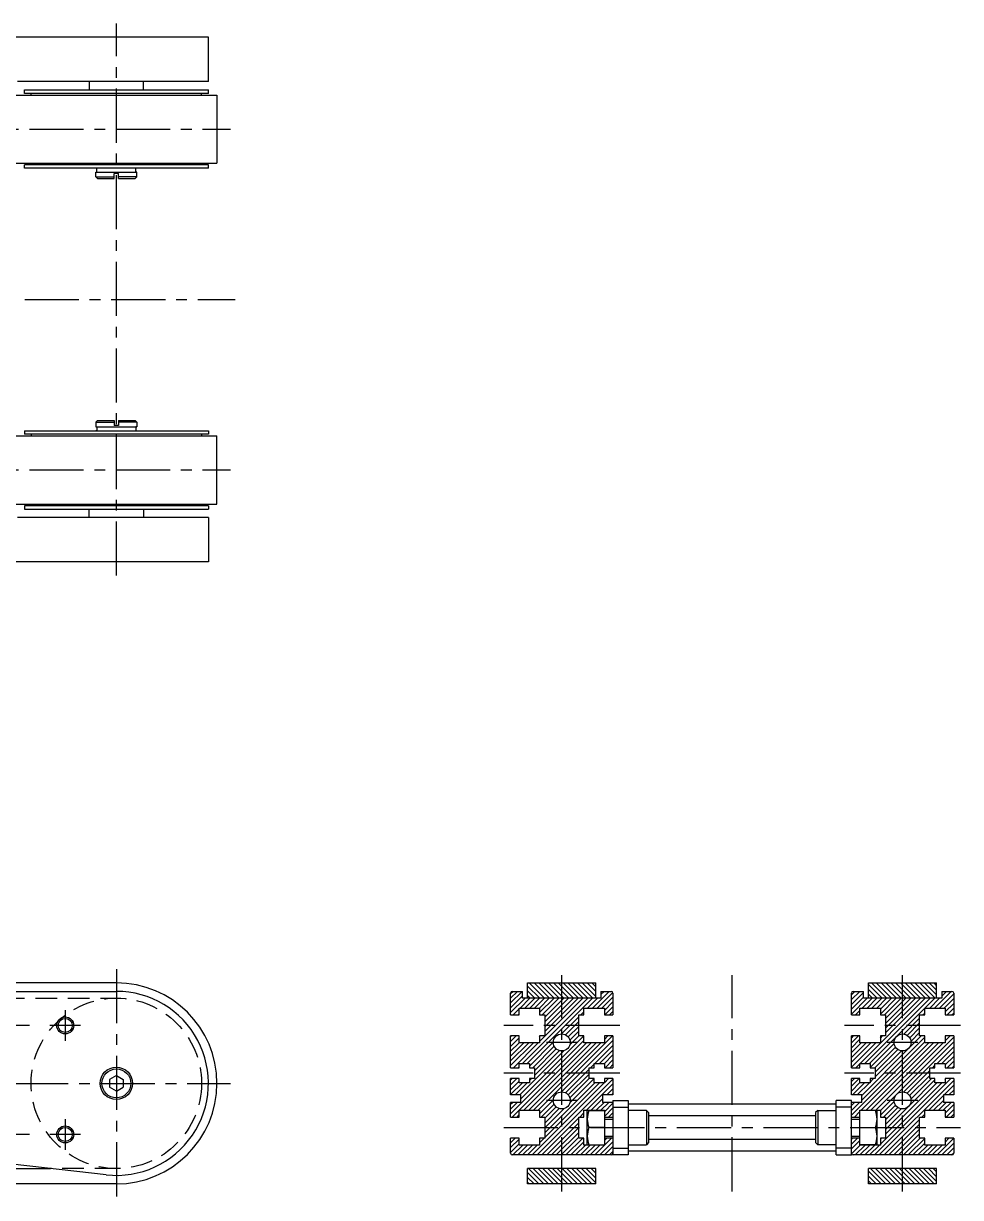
# Model space of a CAD drawing. Extents: x -2 to 1072, y -7 to 470.
# Drawn here: x 796.7 to 1071.7, y 123.4 to 467.9 of the extents above; entities that cross this region are included whole.
import ezdxf

# ---------------------------------------------------------------- set-up
doc = ezdxf.new("R2010")
doc.units = 0
doc.header["$LTSCALE"] = 0.5
doc.linetypes.add('CENTER', pattern=[50.8, 31.75, -6.35, 6.35, -6.35])
doc.linetypes.add('DASHED', pattern=[19.05, 12.7, -6.35])
doc.layers.get('0').update_dxf_attribs({"linetype": 'CONTINUOUS'})
doc.layers.add('CENTER', color=1, linetype='CENTER')

msp = doc.modelspace()

# ---------------------------------------------------------------- linework, layer by layer
at = {"color": 7, "linetype": 'CONTINUOUS'}
for p, q in [((850.98, 463.9), (768.98, 463.9)), ((850.98, 450.9), (850.98, 463.9)), ((850.98, 450.9), (794.98, 450.9)), ((796.98, 448.4), (850.98, 448.4)), ((796.98, 447.4), (796.98, 448.4)), ((815.98, 450.9), (815.98, 448.4)), ((831.98, 448.4), (831.98, 450.9)), ((850.98, 447.4), (850.98, 448.4)), ((294.48, 446.9), (853.48, 446.9)), ((850.98, 447.4), (796.98, 447.4)), ((798.98, 446.9), (798.98, 447.4)), ((848.98, 446.9), (848.98, 447.4)), ((853.48, 446.9), (853.48, 426.9)), ((294.48, 426.9), (853.48, 426.9)), ((796.98, 425.4), (796.98, 426.4)), ((850.98, 426.4), (796.98, 426.4)), ((850.98, 425.4), (796.98, 425.4)), ((798.98, 426.4), (798.98, 426.9)), ((818.23, 425.4), (817.98, 425.4)), ((817.98, 424.25), (829.98, 424.25)), ((817.98, 422.9), (817.98, 424.25)), ((817.98, 424.25), (818.23, 424.25)), ((818.23, 424.25), (818.23, 425.4)), ((823.38, 422.4), (823.38, 423.9)), ((824.58, 423.9), (823.38, 423.9)), ((824.58, 422.4), (824.58, 423.9)), ((829.73, 424.25), (829.73, 425.4)), ((829.98, 424.25), (829.73, 424.25)), ((829.98, 422.9), (829.98, 424.25)), ((848.98, 426.4), (848.98, 426.9)), ((850.98, 425.4), (850.98, 426.4)), ((818.48, 422.4), (817.98, 422.9)), ((817.98, 422.9), (823.38, 422.9)), ((818.48, 422.4), (823.38, 422.4)), ((829.98, 422.9), (824.58, 422.9)), ((824.58, 422.4), (829.48, 422.4)), ((829.48, 422.4), (829.98, 422.9)), ((818.48, 351.4), (817.98, 350.9)), ((818.48, 351.4), (823.38, 351.4)), ((823.38, 351.4), (823.38, 349.9)), ((824.58, 351.4), (829.48, 351.4)), ((824.58, 351.4), (824.58, 349.9)), ((829.48, 351.4), (829.98, 350.9)), ((796.98, 348.4), (796.98, 347.4)), ((796.98, 348.4), (850.98, 348.4)), ((817.98, 350.9), (817.98, 349.55)), ((817.98, 350.9), (823.38, 350.9)), ((817.98, 349.55), (829.98, 349.55)), ((817.98, 349.55), (818.23, 349.55)), ((818.23, 348.4), (817.98, 348.4)), ((818.23, 349.55), (818.23, 348.4)), ((824.58, 349.9), (823.38, 349.9)), ((829.98, 350.9), (824.58, 350.9)), ((829.73, 349.55), (829.73, 348.4)), ((829.98, 349.55), (829.73, 349.55)), ((829.73, 348.4), (829.98, 348.4)), ((829.98, 350.9), (829.98, 349.55)), ((850.98, 348.4), (850.98, 347.4)), ((294.48, 346.9), (853.48, 346.9)), ((850.98, 347.4), (796.98, 347.4)), ((798.98, 347.4), (798.98, 346.9)), ((848.98, 347.4), (848.98, 346.9)), ((853.48, 326.9), (853.48, 346.9)), ((294.48, 326.9), (853.48, 326.9)), ((850.98, 326.4), (796.98, 326.4)), ((796.98, 326.4), (796.98, 325.4)), ((796.98, 325.4), (850.98, 325.4)), ((798.98, 326.9), (798.98, 326.4)), ((815.98, 322.9), (815.98, 325.4)), ((831.98, 325.4), (831.98, 322.9)), ((848.98, 326.9), (848.98, 326.4)), ((850.98, 326.4), (850.98, 325.4)), ((850.98, 322.9), (794.98, 322.9)), ((850.98, 322.9), (850.98, 309.9)), ((850.98, 309.9), (768.98, 309.9)), ((823.98, 186.4), (323.98, 186.4)), ((944.66, 181.9), (944.66, 186.4)), ((944.66, 186.4), (964.66, 186.4)), ((964.66, 181.9), (964.66, 186.4)), ((1044.66, 181.9), (1044.66, 186.4)), ((1044.66, 186.4), (1064.66, 186.4)), ((1064.66, 181.9), (1064.66, 186.4)), ((323.98, 183.9), (823.98, 183.9)), ((939.66, 177), (939.66, 183.4)), ((940.16, 183.9), (943.16, 183.9)), ((943.16, 181.9), (943.16, 183.9)), ((966.16, 183.9), (969.16, 183.9)), ((966.16, 183.9), (966.16, 181.9)), ((969.66, 183.4), (969.66, 177)), ((1039.66, 177), (1039.66, 183.4)), ((1040.16, 183.9), (1043.16, 183.9)), ((1043.16, 181.9), (1043.16, 183.9)), ((1066.16, 183.9), (1069.16, 183.9)), ((1066.16, 183.9), (1066.16, 181.9)), ((1069.66, 183.4), (1069.66, 177)), ((966.16, 181.9), (943.16, 181.9)), ((1066.16, 181.9), (1043.16, 181.9)), ((939.66, 177), (942.16, 177)), ((942.16, 177), (942.16, 179)), ((942.16, 179), (948.16, 179)), ((948.16, 179), (948.16, 177)), ((948.16, 177), (949.66, 177)), ((949.66, 177), (949.66, 170.8)), ((959.66, 170.8), (959.66, 177)), ((959.66, 177), (961.16, 177)), ((961.16, 177), (961.16, 179)), ((961.16, 179), (967.16, 179)), ((967.16, 179), (967.16, 177)), ((967.16, 177), (969.66, 177)), ((1039.66, 177), (1042.16, 177)), ((1042.16, 177), (1042.16, 179)), ((1042.16, 179), (1048.16, 179)), ((1048.16, 179), (1048.16, 177)), ((1048.16, 177), (1049.66, 177)), ((1049.66, 177), (1049.66, 170.8)), ((1059.66, 170.8), (1059.66, 177)), ((1059.66, 177), (1061.16, 177)), ((1061.16, 177), (1061.16, 179)), ((1061.16, 179), (1067.16, 179)), ((1067.16, 179), (1067.16, 177)), ((1067.16, 177), (1069.66, 177)), ((942.16, 170.8), (939.66, 170.8)), ((939.66, 161.5), (939.66, 170.8)), ((942.16, 168.8), (942.16, 170.8)), ((949.66, 170.8), (948.16, 170.8)), ((948.16, 170.8), (948.16, 168.8)), ((961.16, 170.8), (959.66, 170.8)), ((961.16, 168.8), (961.16, 170.8)), ((969.66, 170.8), (967.16, 170.8)), ((967.16, 170.8), (967.16, 168.8)), ((969.66, 170.8), (969.66, 161.5)), ((1042.16, 170.8), (1039.66, 170.8)), ((1039.66, 161.5), (1039.66, 170.8)), ((1042.16, 168.8), (1042.16, 170.8)), ((1049.66, 170.8), (1048.16, 170.8)), ((1048.16, 170.8), (1048.16, 168.8)), ((1061.16, 170.8), (1059.66, 170.8)), ((1061.16, 168.8), (1061.16, 170.8)), ((1069.66, 170.8), (1067.16, 170.8)), ((1067.16, 170.8), (1067.16, 168.8)), ((1069.66, 170.8), (1069.66, 161.5)), ((948.16, 168.8), (942.16, 168.8)), ((967.16, 168.8), (961.16, 168.8)), ((1048.16, 168.8), (1042.16, 168.8)), ((1067.16, 168.8), (1061.16, 168.8)), ((942.16, 161.5), (942.16, 162.75)), ((942.16, 162.75), (945.16, 162.75)), ((945.16, 162.75), (945.16, 161.5)), ((964.16, 161.5), (964.16, 162.75)), ((964.16, 162.75), (967.16, 162.75)), ((967.16, 162.75), (967.16, 161.5)), ((1042.16, 161.5), (1042.16, 162.75)), ((1042.16, 162.75), (1045.16, 162.75)), ((1045.16, 162.75), (1045.16, 161.5)), ((1064.16, 161.5), (1064.16, 162.75)), ((1064.16, 162.75), (1067.16, 162.75)), ((1067.16, 162.75), (1067.16, 161.5)), ((823.98, 159.19), (821.98, 158.03)), ((823.98, 159.19), (825.98, 158.03)), ((939.66, 161.5), (942.16, 161.5)), ((945.16, 161.5), (946.66, 161.5)), ((946.66, 161.5), (946.66, 158.3)), ((962.66, 158.3), (962.66, 161.5)), ((962.66, 161.5), (964.16, 161.5)), ((967.16, 161.5), (969.66, 161.5)), ((1039.66, 161.5), (1042.16, 161.5)), ((1045.16, 161.5), (1046.66, 161.5)), ((1046.66, 161.5), (1046.66, 158.3)), ((1062.66, 158.3), (1062.66, 161.5)), ((1062.66, 161.5), (1064.16, 161.5)), ((1067.16, 161.5), (1069.66, 161.5)), ((821.98, 158.03), (821.98, 155.76)), ((823.98, 154.61), (821.98, 155.76)), ((823.98, 154.61), (825.98, 155.76)), ((825.98, 158.03), (825.98, 155.76)), ((942.16, 158.3), (939.66, 158.3)), ((939.66, 153.5), (939.66, 158.3)), ((942.16, 157.05), (942.16, 158.3)), ((945.16, 157.05), (942.16, 157.05)), ((946.66, 158.3), (945.16, 158.3)), ((945.16, 158.3), (945.16, 157.05)), ((964.16, 158.3), (962.66, 158.3)), ((964.16, 157.05), (964.16, 158.3)), ((967.16, 157.05), (964.16, 157.05)), ((969.66, 158.3), (967.16, 158.3)), ((967.16, 158.3), (967.16, 157.05)), ((969.66, 158.3), (969.66, 153.5)), ((1042.16, 158.3), (1039.66, 158.3)), ((1039.66, 153.5), (1039.66, 158.3)), ((1042.16, 157.05), (1042.16, 158.3)), ((1045.16, 157.05), (1042.16, 157.05)), ((1046.66, 158.3), (1045.16, 158.3)), ((1045.16, 158.3), (1045.16, 157.05)), ((1064.16, 158.3), (1062.66, 158.3)), ((1064.16, 157.05), (1064.16, 158.3)), ((1067.16, 157.05), (1064.16, 157.05)), ((1069.66, 158.3), (1067.16, 158.3)), ((1067.16, 158.3), (1067.16, 157.05)), ((1069.66, 158.3), (1069.66, 153.5)), ((942.66, 153.5), (939.66, 153.5)), ((942.66, 151.3), (942.66, 153.5)), ((969.66, 153.5), (966.66, 153.5)), ((966.66, 153.5), (966.66, 151.3)), ((969.66, 151.9), (969.66, 135.9)), ((969.66, 151.9), (974.16, 151.9)), ((974.16, 151.9), (974.16, 135.9)), ((1039.66, 151.9), (1035.16, 151.9)), ((1035.16, 135.9), (1035.16, 151.9)), ((1042.66, 153.5), (1039.66, 153.5)), ((1039.66, 135.9), (1039.66, 151.9)), ((1042.66, 151.3), (1042.66, 153.5)), ((1069.66, 153.5), (1066.66, 153.5)), ((1066.66, 153.5), (1066.66, 151.3)), ((939.66, 147), (939.66, 151.3)), ((942.66, 151.3), (939.66, 151.3)), ((942.16, 147), (942.16, 149)), ((942.16, 149), (948.16, 149)), ((948.16, 149), (948.16, 147)), ((961.16, 147), (961.16, 149)), ((961.16, 149), (967.16, 149)), ((962.16, 138.9), (962.16, 148.9)), ((962.16, 148.9), (967.16, 148.9)), ((969.66, 151.3), (966.66, 151.3)), ((967.16, 149), (967.16, 138.8)), ((969.66, 149.9), (974.16, 149.9)), ((1035.16, 150.83), (974.16, 150.83)), ((979.56, 148.9), (974.16, 148.9)), ((979.56, 148.9), (980.16, 148.3)), ((979.56, 148.9), (979.56, 138.9)), ((980.16, 148.3), (980.16, 139.5)), ((1029.76, 148.9), (1029.16, 148.3)), ((1029.16, 148.3), (1029.16, 139.5)), ((1029.76, 148.9), (1035.16, 148.9)), ((1029.76, 148.9), (1029.76, 138.9)), ((1039.66, 149.9), (1035.16, 149.9)), ((1042.66, 151.3), (1039.66, 151.3)), ((1042.16, 149), (1048.16, 149)), ((1042.16, 138.8), (1042.16, 149)), ((1047.16, 148.9), (1042.16, 148.9)), ((1047.16, 138.9), (1047.16, 148.9)), ((1048.16, 149), (1048.16, 147)), ((1061.16, 147), (1061.16, 149)), ((1061.16, 149), (1067.16, 149)), ((1069.66, 151.3), (1066.66, 151.3)), ((1067.16, 149), (1067.16, 147)), ((1069.66, 151.3), (1069.66, 147)), ((939.66, 147), (942.16, 147)), ((948.16, 147), (949.66, 147)), ((949.66, 147), (949.66, 140.8)), ((959.66, 140.8), (959.66, 147)), ((959.66, 147), (961.16, 147)), ((967.16, 147), (969.66, 147)), ((969.66, 146.9), (967.16, 146.9)), ((1029.16, 147.36), (980.16, 147.36)), ((1039.66, 147), (1042.16, 147)), ((1042.16, 146.9), (1039.66, 146.9)), ((1048.16, 147), (1049.66, 147)), ((1049.66, 147), (1049.66, 140.8)), ((1059.66, 140.8), (1059.66, 147)), ((1059.66, 147), (1061.16, 147)), ((1067.16, 147), (1069.66, 147)), ((967.16, 143.9), (962.61, 143.9)), ((1042.16, 143.9), (1046.72, 143.9)), ((942.16, 140.8), (939.66, 140.8)), ((939.66, 136.4), (939.66, 140.8)), ((942.16, 138.8), (942.16, 140.8)), ((948.16, 138.8), (942.16, 138.8)), ((949.66, 140.8), (948.16, 140.8)), ((948.16, 140.8), (948.16, 138.8)), ((961.16, 140.8), (959.66, 140.8)), ((961.16, 138.8), (961.16, 140.8)), ((967.16, 138.8), (961.16, 138.8)), ((962.16, 138.9), (967.16, 138.9)), ((967.16, 140.9), (969.66, 140.9)), ((969.66, 140.8), (967.16, 140.8)), ((969.66, 137.9), (974.16, 137.9)), ((974.16, 138.9), (979.56, 138.9)), ((980.16, 139.5), (979.56, 138.9)), ((1029.16, 140.44), (980.16, 140.44)), ((1029.16, 139.5), (1029.76, 138.9)), ((1035.16, 138.9), (1029.76, 138.9)), ((1039.66, 137.9), (1035.16, 137.9)), ((1039.66, 140.9), (1042.16, 140.9)), ((1042.16, 140.8), (1039.66, 140.8)), ((1047.16, 138.9), (1042.16, 138.9)), ((1048.16, 138.8), (1042.16, 138.8)), ((1049.66, 140.8), (1048.16, 140.8)), ((1048.16, 140.8), (1048.16, 138.8)), ((1061.16, 140.8), (1059.66, 140.8)), ((1061.16, 138.8), (1061.16, 140.8)), ((1067.16, 138.8), (1061.16, 138.8)), ((1069.66, 140.8), (1067.16, 140.8)), ((1067.16, 140.8), (1067.16, 138.8)), ((1069.66, 140.8), (1069.66, 136.4)), ((820.97, 130.07), (769.87, 135.8)), ((969.16, 135.9), (940.16, 135.9)), ((974.16, 135.9), (969.66, 135.9)), ((1035.16, 136.97), (974.16, 136.97)), ((1035.16, 135.9), (1039.66, 135.9)), ((1069.16, 135.9), (1040.16, 135.9)), ((602.98, 131.9), (804.64, 131.9)), ((964.66, 131.9), (944.66, 131.9)), ((944.66, 127.4), (944.66, 131.9)), ((964.66, 127.4), (964.66, 131.9)), ((1064.66, 131.9), (1044.66, 131.9)), ((1044.66, 127.4), (1044.66, 131.9)), ((1064.66, 127.4), (1064.66, 131.9)), ((823.98, 127.4), (602.98, 127.4)), ((964.66, 127.4), (944.66, 127.4)), ((1064.66, 127.4), (1044.66, 127.4))]:
    msp.add_line(p, q, dxfattribs=at)
at = {"color": 3, "linetype": 'CONTINUOUS'}
for p, q in [((949.63, 181.9), (945.13, 186.4)), ((951.05, 181.9), (946.55, 186.4)), ((952.46, 181.9), (947.96, 186.4)), ((953.88, 181.9), (949.38, 186.4)), ((955.29, 181.9), (950.79, 186.4)), ((956.7, 181.9), (952.2, 186.4)), ((958.12, 181.9), (953.62, 186.4)), ((959.53, 181.9), (955.03, 186.4)), ((960.95, 181.9), (956.45, 186.4)), ((962.36, 181.9), (957.86, 186.4)), ((963.78, 181.9), (959.28, 186.4)), ((964.66, 182.43), (960.69, 186.4)), ((964.66, 183.84), (962.1, 186.4)), ((964.66, 185.26), (963.52, 186.4)), ((1050.04, 181.9), (1045.54, 186.4)), ((1051.46, 181.9), (1046.96, 186.4)), ((1052.87, 181.9), (1048.37, 186.4)), ((1054.29, 181.9), (1049.79, 186.4)), ((1055.7, 181.9), (1051.2, 186.4)), ((1057.11, 181.9), (1052.61, 186.4)), ((1058.53, 181.9), (1054.03, 186.4)), ((1059.94, 181.9), (1055.44, 186.4)), ((1061.36, 181.9), (1056.86, 186.4)), ((1062.77, 181.9), (1058.27, 186.4)), ((1064.18, 181.9), (1059.68, 186.4)), ((1064.66, 182.84), (1061.1, 186.4)), ((1064.66, 184.25), (1062.51, 186.4)), ((1064.66, 185.66), (1063.93, 186.4)), ((939.66, 183.3), (940.26, 183.9)), ((939.66, 181.89), (941.67, 183.9)), ((939.66, 180.48), (943.09, 183.9)), ((948.22, 181.9), (944.66, 185.46)), ((946.81, 181.9), (944.66, 184.04)), ((945.39, 181.9), (944.66, 182.63)), ((963.64, 179), (968.54, 183.9)), ((965.06, 179), (969.63, 183.57)), ((966.16, 182.93), (967.13, 183.9)), ((1039.66, 182.9), (1040.67, 183.9)), ((1039.66, 181.48), (1042.08, 183.9)), ((1039.66, 180.07), (1043.16, 183.57)), ((1048.63, 181.9), (1044.66, 185.87)), ((1047.21, 181.9), (1044.66, 184.45)), ((1045.8, 181.9), (1044.66, 183.04)), ((1064.05, 179), (1068.95, 183.9)), ((1065.47, 179), (1069.66, 183.2)), ((1066.16, 182.53), (1067.54, 183.9)), ((939.66, 179.06), (943.16, 182.56)), ((939.66, 177.65), (943.92, 181.9)), ((942.43, 179), (945.33, 181.9)), ((943.15, 162.75), (962.3, 181.9)), ((943.84, 179), (946.74, 181.9)), ((944.56, 162.75), (963.71, 181.9)), ((945.26, 179), (948.16, 181.9)), ((946.67, 179), (949.57, 181.9)), ((948.09, 179), (950.99, 181.9)), ((948.16, 177.66), (952.4, 181.9)), ((948.16, 169.18), (960.89, 181.9)), ((948.91, 177), (953.81, 181.9)), ((949.66, 176.33), (955.23, 181.9)), ((949.66, 174.92), (956.64, 181.9)), ((949.66, 173.51), (958.06, 181.9)), ((949.66, 172.09), (959.47, 181.9)), ((962.23, 179), (965.13, 181.9)), ((966.47, 179), (969.66, 182.19)), ((967.16, 178.28), (969.66, 180.78)), ((967.3, 177), (969.66, 179.36)), ((1039.66, 178.65), (1043.16, 182.15)), ((1039.66, 177.24), (1044.32, 181.9)), ((1040.9, 161.5), (1061.3, 181.9)), ((1042.84, 179), (1045.74, 181.9)), ((1043.56, 162.75), (1062.71, 181.9)), ((1044.25, 179), (1047.15, 181.9)), ((1045.67, 179), (1048.57, 181.9)), ((1047.08, 179), (1049.98, 181.9)), ((1048.16, 178.67), (1051.4, 181.9)), ((1048.16, 177.25), (1052.81, 181.9)), ((1049.32, 177), (1054.22, 181.9)), ((1049.66, 175.93), (1055.64, 181.9)), ((1049.66, 174.51), (1057.05, 181.9)), ((1049.66, 173.1), (1058.47, 181.9)), ((1049.66, 171.68), (1059.88, 181.9)), ((1061.22, 179), (1064.12, 181.9)), ((1062.64, 179), (1065.54, 181.9)), ((1066.88, 179), (1069.66, 181.78)), ((1067.16, 177.87), (1069.66, 180.37)), ((940.43, 177), (942.16, 178.73)), ((941.84, 177), (942.16, 177.32)), ((954.63, 171.4), (959.66, 176.43)), ((960.23, 177), (961.16, 177.93)), ((968.71, 177), (969.66, 177.95)), ((1040.84, 177), (1042.16, 178.32)), ((1044.97, 162.75), (1061.16, 178.94)), ((1055.01, 171.38), (1059.66, 176.03)), ((1060.64, 177), (1061.16, 177.53)), ((1067.71, 177), (1069.66, 178.95)), ((1069.12, 177), (1069.66, 177.54)), ((955.78, 171.14), (959.66, 175.02)), ((956.57, 170.51), (959.66, 173.61)), ((1056.04, 170.99), (1059.66, 174.61)), ((1056.75, 170.28), (1059.66, 173.2)), ((939.66, 170.58), (939.89, 170.8)), ((939.66, 169.16), (941.3, 170.8)), ((939.66, 167.75), (942.16, 170.25)), ((939.66, 147.95), (961.16, 169.45)), ((939.66, 166.33), (942.16, 168.83)), ((942.66, 152.36), (961.1, 170.8)), ((945.16, 161.93), (952.16, 168.94)), ((947.78, 149), (969.58, 170.8)), ((948.16, 170.59), (948.37, 170.8)), ((954.6, 154.4), (969.66, 169.46)), ((957.05, 168.17), (959.69, 170.8)), ((957.07, 169.59), (959.66, 172.19)), ((967.16, 169.79), (968.17, 170.8)), ((1039.66, 170.17), (1040.3, 170.8)), ((1039.66, 168.75), (1041.71, 170.8)), ((1039.66, 167.34), (1042.16, 169.84)), ((1039.66, 147.54), (1061.16, 169.04)), ((1042.66, 151.95), (1061.16, 170.45)), ((1048.16, 170.18), (1048.78, 170.8)), ((1048.16, 148.97), (1069.66, 170.47)), ((1054.99, 154.38), (1069.66, 169.06)), ((1056.52, 167.22), (1060.09, 170.8)), ((1057.14, 169.26), (1059.66, 171.78)), ((1067.16, 170.8), (1067.17, 170.8)), ((1067.16, 169.38), (1068.58, 170.8)), ((939.66, 164.92), (943.54, 168.8)), ((939.66, 163.51), (944.96, 168.8)), ((939.66, 162.09), (946.37, 168.8)), ((940.13, 147), (961.93, 168.8)), ((940.49, 161.5), (947.79, 168.8)), ((942.39, 153.5), (955.39, 166.51)), ((943.54, 149), (963.34, 168.8)), ((944.96, 149), (964.76, 168.8)), ((946.14, 161.5), (952.43, 167.78)), ((946.37, 149), (966.17, 168.8)), ((946.66, 160.61), (953.05, 166.99)), ((946.66, 159.19), (953.97, 166.5)), ((964.36, 162.75), (969.66, 168.05)), ((965.78, 162.75), (969.66, 166.64)), ((1039.66, 165.93), (1042.54, 168.8)), ((1039.66, 164.51), (1043.95, 168.8)), ((1039.66, 163.1), (1045.37, 168.8)), ((1039.66, 161.68), (1046.78, 168.8)), ((1042.54, 149), (1062.34, 168.8)), ((1042.66, 153.37), (1056.34, 167.05)), ((1043.95, 149), (1063.75, 168.8)), ((1045.16, 161.53), (1052.19, 168.55)), ((1045.37, 149), (1065.17, 168.8)), ((1046.55, 161.5), (1052.58, 167.52)), ((1046.66, 160.2), (1053.28, 166.82)), ((1046.66, 158.78), (1054.31, 166.43)), ((1046.78, 149), (1066.58, 168.8)), ((1064.77, 162.75), (1069.66, 167.64)), ((1066.19, 162.75), (1069.66, 166.23)), ((963.11, 161.5), (964.16, 162.55)), ((967.16, 162.72), (969.66, 165.22)), ((967.36, 161.5), (969.66, 163.81)), ((968.77, 161.5), (969.66, 162.39)), ((1063.52, 161.5), (1064.16, 162.14)), ((1067.16, 162.31), (1069.66, 164.81)), ((1067.77, 161.5), (1069.66, 163.4)), ((1069.18, 161.5), (1069.66, 161.98)), ((941.9, 161.5), (942.16, 161.76)), ((955.76, 154.15), (962.66, 161.05)), ((956.56, 153.53), (962.66, 159.64)), ((1056.02, 154), (1062.66, 160.64)), ((1056.74, 153.3), (1062.66, 159.23)), ((939.66, 157.85), (940.11, 158.3)), ((939.66, 156.43), (941.53, 158.3)), ((939.66, 155.02), (942.16, 157.52)), ((939.66, 153.61), (943.11, 157.05)), ((940.97, 153.5), (944.52, 157.05)), ((945.16, 157.69), (945.77, 158.3)), ((946, 135.9), (967.15, 157.05)), ((947.41, 135.9), (969.66, 158.15)), ((949.66, 142.39), (964.32, 157.05)), ((949.66, 140.98), (965.73, 157.05)), ((957.06, 152.62), (962.74, 158.3)), ((957.07, 151.21), (964.16, 158.3)), ((961.93, 149), (969.66, 156.74)), ((967.16, 157.06), (968.4, 158.3)), ((967.84, 153.5), (969.66, 155.32)), ((1039.66, 157.44), (1040.52, 158.3)), ((1039.66, 156.03), (1041.94, 158.3)), ((1039.66, 154.61), (1042.16, 157.11)), ((1039.97, 153.5), (1043.52, 157.05)), ((1041.38, 153.5), (1044.93, 157.05)), ((1045.16, 157.28), (1046.18, 158.3)), ((1046.41, 135.9), (1068.81, 158.3)), ((1047.82, 135.9), (1069.66, 157.74)), ((1048.16, 139.07), (1066.14, 157.05)), ((1049.66, 141.98), (1064.73, 157.05)), ((1056.66, 150.39), (1064.16, 157.9)), ((1057.13, 152.28), (1063.15, 158.3)), ((1066.84, 153.5), (1069.66, 156.33)), ((1067.16, 158.07), (1067.39, 158.3)), ((948.16, 147.96), (952.16, 151.97)), ((963.34, 149), (966.66, 152.32)), ((969.26, 153.5), (969.66, 153.91)), ((1062.34, 149), (1066.66, 153.33)), ((1063.75, 149), (1066.66, 151.91)), ((1068.25, 153.5), (1069.66, 154.91)), ((939.66, 150.78), (940.19, 151.3)), ((939.66, 149.36), (941.6, 151.3)), ((948.61, 147), (952.42, 150.8)), ((949.66, 146.64), (953.03, 150.01)), ((949.66, 145.22), (953.95, 149.5)), ((949.66, 143.81), (955.35, 149.5)), ((959.93, 147), (961.16, 148.24)), ((964.76, 149), (967.06, 151.3)), ((966.17, 149), (968.47, 151.3)), ((967.16, 148.58), (969.66, 151.08)), ((967.16, 147.17), (969.66, 149.67)), ((968.41, 147), (969.66, 148.25)), ((1039.66, 150.37), (1040.59, 151.3)), ((1039.66, 148.95), (1042.01, 151.3)), ((1040.54, 147), (1042.16, 148.63)), ((1048.16, 147.56), (1052.18, 151.58)), ((1049.02, 147), (1052.56, 150.54)), ((1049.66, 143.4), (1056.17, 149.91)), ((1049.66, 146.23), (1053.26, 149.83)), ((1049.66, 144.81), (1054.28, 149.43)), ((1065.16, 149), (1067.46, 151.3)), ((1066.58, 149), (1068.88, 151.3)), ((1067.16, 148.17), (1069.66, 150.67)), ((1067.41, 147), (1069.66, 149.26)), ((941.54, 147), (942.16, 147.62)), ((948.83, 135.9), (959.66, 146.74)), ((950.24, 135.9), (959.66, 145.32)), ((967.16, 146.36), (969.66, 146.36)), ((1039.66, 146.36), (1042.16, 146.36)), ((1041.95, 147), (1042.16, 147.21)), ((1049.24, 135.9), (1059.66, 146.33)), ((1050.65, 135.9), (1059.66, 144.91)), ((1060.34, 147), (1061.16, 147.83)), ((1068.82, 147), (1069.66, 147.84)), ((951.66, 135.9), (959.66, 143.91)), ((953.07, 135.9), (959.66, 142.49)), ((967.16, 141.44), (969.66, 141.44)), ((1039.66, 141.44), (1042.16, 141.44)), ((1052.06, 135.9), (1059.66, 143.5)), ((1053.48, 135.9), (1059.66, 142.08)), ((939.66, 139.46), (941, 140.8)), ((939.66, 138.05), (942.16, 140.55)), ((939.66, 136.64), (942.16, 139.14)), ((940.34, 135.9), (943.24, 138.8)), ((941.76, 135.9), (944.66, 138.8)), ((943.17, 135.9), (946.07, 138.8)), ((944.58, 135.9), (947.48, 138.8)), ((948.16, 139.48), (949.48, 140.8)), ((954.48, 135.9), (959.66, 141.08)), ((955.9, 135.9), (960.8, 140.8)), ((957.31, 135.9), (961.16, 139.75)), ((958.73, 135.9), (961.63, 138.8)), ((960.14, 135.9), (963.04, 138.8)), ((961.55, 135.9), (964.45, 138.8)), ((962.97, 135.9), (965.87, 138.8)), ((964.38, 135.9), (969.28, 140.8)), ((965.8, 135.9), (969.66, 139.77)), ((967.16, 140.09), (967.87, 140.8)), ((967.21, 135.9), (969.66, 138.35)), ((1039.66, 140.47), (1039.99, 140.8)), ((1039.66, 139.06), (1041.41, 140.8)), ((1039.66, 137.64), (1042.16, 140.14)), ((1039.69, 136.25), (1042.24, 138.8)), ((1040.75, 135.9), (1043.65, 138.8)), ((1042.17, 135.9), (1045.07, 138.8)), ((1043.58, 135.9), (1046.48, 138.8)), ((1044.99, 135.9), (1047.89, 138.8)), ((1048.16, 140.48), (1048.48, 140.8)), ((1054.89, 135.9), (1059.79, 140.8)), ((1056.31, 135.9), (1061.16, 140.76)), ((1057.72, 135.9), (1061.16, 139.34)), ((1059.14, 135.9), (1062.04, 138.8)), ((1060.55, 135.9), (1063.45, 138.8)), ((1061.96, 135.9), (1064.86, 138.8)), ((1063.38, 135.9), (1066.28, 138.8)), ((1064.79, 135.9), (1069.66, 140.77)), ((1066.21, 135.9), (1069.66, 139.36)), ((1067.16, 139.68), (1068.28, 140.8)), ((1067.62, 135.9), (1069.66, 137.94)), ((968.63, 135.9), (969.66, 136.94)), ((1069.04, 135.9), (1069.66, 136.53)), ((949.38, 127.4), (944.88, 131.9)), ((950.79, 127.4), (946.29, 131.9)), ((952.21, 127.4), (947.71, 131.9)), ((953.62, 127.4), (949.12, 131.9)), ((955.04, 127.4), (950.54, 131.9)), ((956.45, 127.4), (951.95, 131.9)), ((957.86, 127.4), (953.36, 131.9)), ((959.28, 127.4), (954.78, 131.9)), ((960.69, 127.4), (956.19, 131.9)), ((962.11, 127.4), (957.61, 131.9)), ((963.52, 127.4), (959.02, 131.9)), ((964.66, 127.67), (960.44, 131.9)), ((964.66, 129.09), (961.85, 131.9)), ((964.66, 130.5), (963.26, 131.9)), ((1048.37, 127.4), (1044.66, 131.11)), ((1049.79, 127.4), (1045.29, 131.9)), ((1051.2, 127.4), (1046.7, 131.9)), ((1052.62, 127.4), (1048.12, 131.9)), ((1054.03, 127.4), (1049.53, 131.9)), ((1055.45, 127.4), (1050.95, 131.9)), ((1056.86, 127.4), (1052.36, 131.9)), ((1058.27, 127.4), (1053.77, 131.9)), ((1059.69, 127.4), (1055.19, 131.9)), ((1061.1, 127.4), (1056.6, 131.9)), ((1062.52, 127.4), (1058.02, 131.9)), ((1063.93, 127.4), (1059.43, 131.9)), ((1064.66, 128.08), (1060.84, 131.9)), ((1064.66, 129.5), (1062.26, 131.9)), ((1064.66, 130.91), (1063.67, 131.9)), ((947.96, 127.4), (944.66, 130.7)), ((946.55, 127.4), (944.66, 129.29)), ((945.14, 127.4), (944.66, 127.87)), ((1046.96, 127.4), (1044.66, 129.7)), ((1045.55, 127.4), (1044.66, 128.28))]:
    msp.add_line(p, q, dxfattribs=at)
at = {"color": 3, "linetype": 'DASHED'}
for p, q in [((323.99, 181.9), (823.99, 181.9)), ((823.98, 131.9), (804.64, 131.9))]:
    msp.add_line(p, q, dxfattribs=at)
msp.add_circle((823.98, 156.9), 25, dxfattribs=at)
at = {"color": 3, "linetype": 'CONTINUOUS'}
for centre in [(808.98, 173.9), (808.98, 141.9)]:
    msp.add_circle(centre, 2.5, dxfattribs=at)
at = {"color": 7, "linetype": 'CONTINUOUS'}
for centre, radius in [((808.98, 173.9), 2.07), ((954.66, 168.9), 2.5), ((1054.66, 168.9), 2.5), ((823.98, 156.9), 4.75), ((823.98, 156.9), 4.25), ((954.66, 151.9), 2.5), ((1054.66, 151.9), 2.5), ((808.98, 141.9), 2.07)]:
    msp.add_circle(centre, radius, dxfattribs=at)
for centre, radius, start, end in [((823.98, 156.9), 29.5, 270, 90), ((823.98, 156.9), 27, 263.5999, 90), ((940.16, 183.4), 0.5, 90, 180), ((969.16, 183.4), 0.5, 0, 90), ((1040.16, 183.4), 0.5, 90, 180), ((1069.16, 183.4), 0.5, 0, 90), ((969.38, 146.4), 7.22, 159.7438, 200.2562), ((1039.94, 146.4), 7.22, 339.7438, 20.2562), ((969.38, 141.4), 7.22, 159.7438, 200.2562), ((1039.94, 141.4), 7.22, 339.7438, 20.2562), ((940.16, 136.4), 0.5, 180, 270), ((969.16, 136.4), 0.5, 270, 0), ((1040.16, 136.4), 0.5, 180, 270), ((1069.16, 136.4), 0.5, 270, 0)]:
    msp.add_arc(centre, radius, start, end, dxfattribs=at)
at = {"layer": 'CENTER', "color": 1, "linetype": 'CENTER'}
for p, q in [((823.98, 305.9), (823.98, 467.9)), ((290.48, 436.9), (857.48, 436.9)), ((289.08, 386.9), (858.88, 386.9)), ((290.48, 336.9), (857.48, 336.9)), ((823.98, 190.4), (823.98, 123.4)), ((954.66, 125.2), (954.66, 188.6)), ((1004.66, 125.2), (1004.66, 188.6)), ((1054.66, 125.2), (1054.66, 188.6)), ((808.98, 178.4), (808.98, 169.4)), ((798.48, 173.9), (789.48, 173.9)), ((813.48, 173.9), (804.48, 173.9)), ((971.66, 173.9), (937.66, 173.9)), ((1071.66, 173.9), (1037.66, 173.9)), ((959.16, 168.9), (950.16, 168.9)), ((1059.16, 168.9), (1050.16, 168.9)), ((971.66, 159.9), (937.66, 159.9)), ((1071.66, 159.9), (1037.66, 159.9)), ((793.98, 156.9), (857.48, 156.9)), ((959.16, 151.9), (950.16, 151.9)), ((1059.16, 151.9), (1050.16, 151.9)), ((808.98, 146.4), (808.98, 137.4)), ((798.48, 141.9), (789.48, 141.9)), ((813.48, 141.9), (804.48, 141.9)), ((937.66, 143.9), (1071.66, 143.9))]:
    msp.add_line(p, q, dxfattribs=at)

doc.saveas('drawing.dxf')
